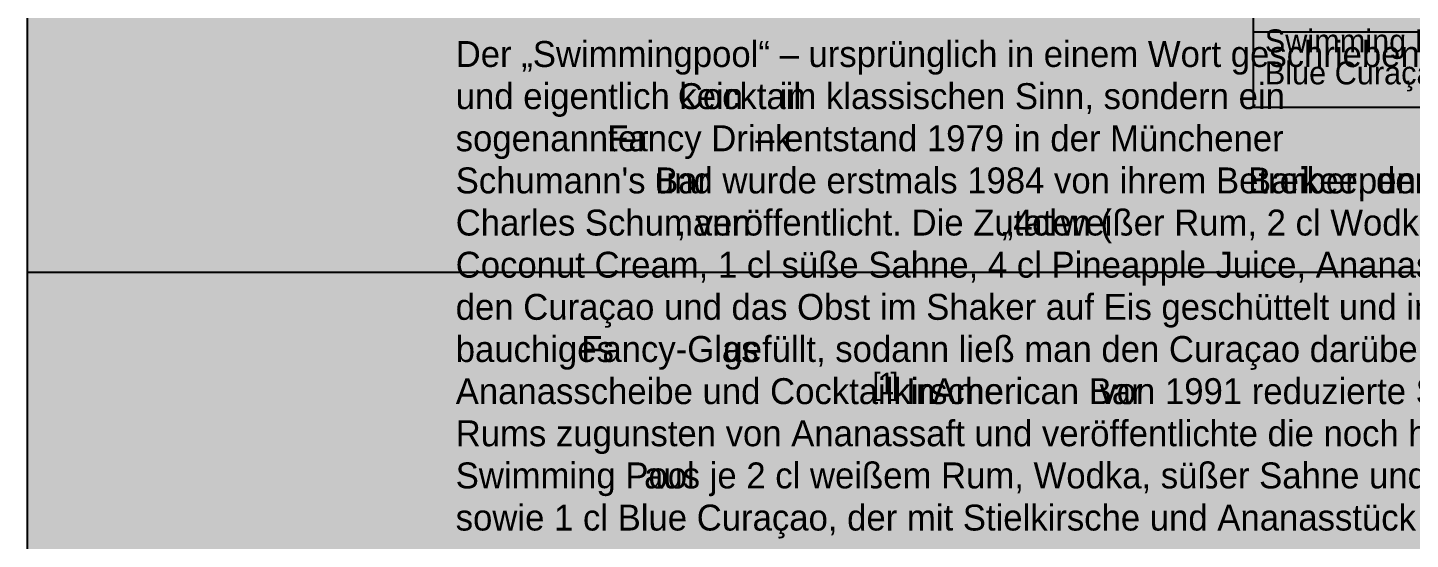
# Model space of a CAD drawing. Extents: x 0 to 1501, y 0 to 1747.
# Drawn here: x 0 to 853, y 862 to 1178 of the extents above; entities that cross this region are included whole.
import ezdxf

# ---------------------------------------------------------------- set-up
doc = ezdxf.new("R2010")
doc.units = 0

msp = doc.modelspace()

# ---------------------------------------------------------------- hatches: boundary and pattern name
at = {"true_color": 0xf8f9fa}
for points in [[(0, 1747), (1280, 1747), (1280, 1027), (0, 1027)], [(756, 1548.36), (1016, 1548.36), (1016, 1128.77), (756, 1128.77)], [(756, 1175.36), (1016, 1175.36), (1016, 1128.77), (756, 1128.77)]]:
    msp.add_hatch(color=256, dxfattribs=at).paths.add_polyline_path(points, flags=0)
at = {"true_color": 0xffffff}
msp.add_hatch(color=256, dxfattribs=at).paths.add_polyline_path([(0, 1681), (1280, 1681), (1280, -0.03), (0, -0.03)], flags=0)

# ---------------------------------------------------------------- linework, layer by layer
at = {"true_color": 0xf8f9fa}
for points in [[(0, 1747), (1280, 1747), (1280, 1027), (0, 1027)], [(756, 1548.36), (1016, 1548.36), (1016, 1128.77), (756, 1128.77)], [(756, 1175.36), (1016, 1175.36), (1016, 1128.77), (756, 1128.77)]]:
    msp.add_lwpolyline(points, close=True, dxfattribs=at)
at = {"true_color": 0xffffff}
msp.add_lwpolyline([(0, 1681), (1280, 1681), (1280, -0.03), (0, -0.03)], close=True, dxfattribs=at)

# ---------------------------------------------------------------- texts
at = {"true_color": 0x202122}
for s, height, p in [('Swimming Pool beim „Floaten“ mit', 14.144, (763, 1162.82)), ('Der „Swimmingpool“ – ursprünglich in einem Wort geschrieben', 16, (264, 1153.78)), ('und eigentlich kein ', 16, (264, 1127.78)), (' im klassischen Sinn, sondern ein', 16, (457.89, 1127.78)), ('.', 14.14, (848.69, 1143.03)), ('Fancy Drink', 16, (357.41, 1101.78)), (' – entstand 1979 in der Münchener', 16, (442.77, 1101.78)), ('sogenannter ', 16, (264, 1101.78)), ("Schumann's Bar", 16, (264, 1075.78)), (' und wurde erstmals 1984 von ihrem Betreiber, dem ', 16, (380.89, 1075.78)), (' und ', 16, (826.47, 1075.78)), (', veröffentlicht. Die Zutaten (', 16, (400.08, 1049.78)), (' weißer Rum, 2 cl Wodka, 1 cl Curaçao Blue, 2 cl', 16, (631, 1049.78)), ('„4 ', 16, (600.77, 1049.78)), ('Coconut Cream, 1 cl süße Sahne, 4 cl Pineapple Juice, Ananasscheibe, Cocktailkirsche“', 16, (264, 1023.78)), ('den Curaçao und das Obst im Shaker auf Eis geschüttelt und in ein randvoll mit gestoßenem Eis gefülltes', 16, (264, 997.78)), ('bauchiges ', 16, (264, 971.78)), (' gefüllt, sodann ließ man den Curaçao darüberfließen und garnierte mit', 16, (423.19, 971.78)), ('Ananasscheibe und Cocktailkirsche.', 16, (264, 945.78)), (' In ', 16, (535.89, 945.78)), ('American Bar', 16, (558.12, 945.78)), (' von 1991 reduzierte Schumann den Anteil des', 16, (655.05, 945.78)), ('Rums zugunsten von Ananassaft und veröffentlichte die noch heute geläufige Rezeptur für seinen', 16, (264, 919.78)), ('Swimming Pool', 16, (264, 893.78)), (' aus je 2 cl weißem Rum, Wodka, süßer Sahne und Kokosnusscreme, 6 cl Ananassaft', 16, (374.27, 893.78)), ('sowie 1 cl Blue Curaçao, der mit Stielkirsche und Ananasstück dekoriert und in seiner Bar nunmehr in', 16, (264, 867.78))]:
    msp.add_text(s, height=height, dxfattribs=at).set_placement(p)
at = {"true_color": 0x3366cc}
for s, height, p in [('Blue Curaçao', 14.144, (763, 1143.03)), ('Cocktail', 16, (400.98, 1127.78)), ('Barkeeper', 16, (752.64, 1075.78)), ('Charles Schumann', 16, (264, 1049.78)), ('cl', 16, (619.44, 1049.78)), ('Fancy-Glas', 16, (341.39, 971.78)), ('[', 13.33, (521.03, 951.78)), ('1', 13.33, (524.75, 951.78)), (']', 13.33, (532.17, 951.78))]:
    msp.add_text(s, height=height, dxfattribs=at).set_placement(p)

doc.saveas('drawing.dxf')
